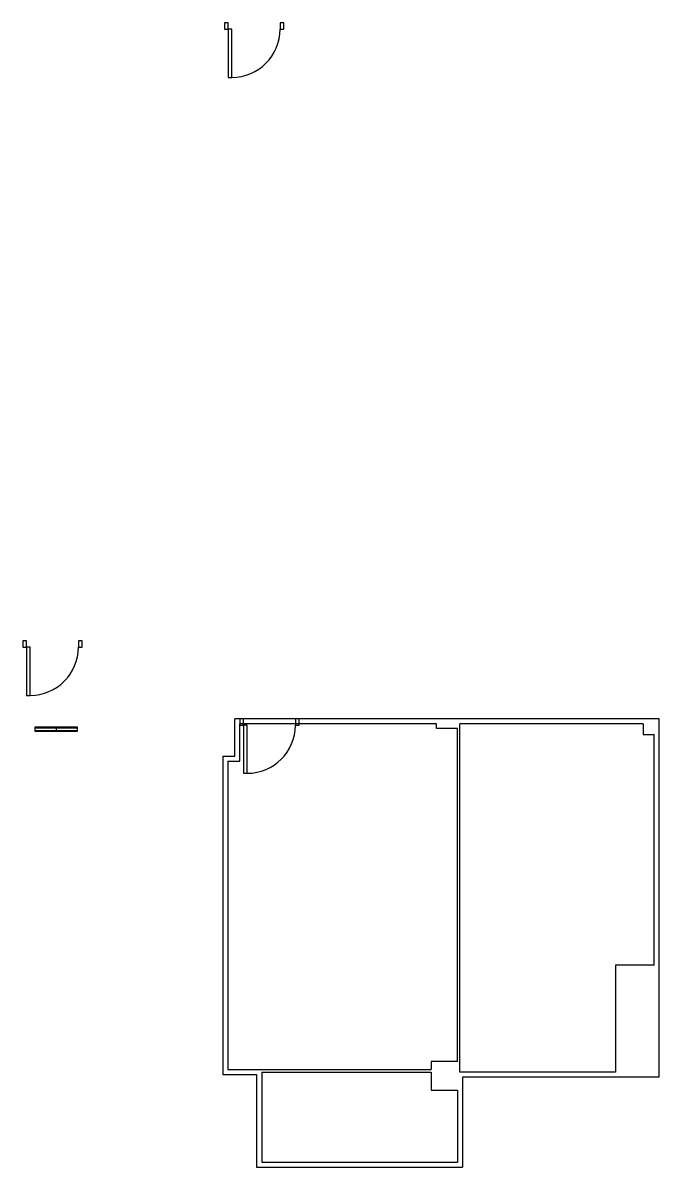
# Model space of a CAD drawing. Header units: inches. Extents: x 580 to 5588, y 973 to 9978.
import ezdxf

# ---------------------------------------------------------------- set-up
doc = ezdxf.new("R2010")
doc.units = ezdxf.units.IN
doc.header["$MEASUREMENT"] = 0
doc.layers.add('Door', color=210, linetype='Continuous')
doc.layers.add('Window', color=130, linetype='Continuous')

# ---------------------------------------------------------------- blocks, each defined once
blk = doc.blocks.new('Door1')
at = {"layer": 'Door'}
for points in [[(29.1, -50.3), (29.1, 0), (0, 0), (0, -50.3)], [(58.2, -429), (58.2, -50.3), (29.1, -50.3), (29.1, -429)], [(466, -50.3), (466, 0), (436.9, 0), (436.9, -50.3)]]:
    blk.add_lwpolyline(points, close=True, dxfattribs=at)
blk.add_arc((58.2, -50.3), 378.7, 270, 0, dxfattribs=at)
blk = doc.blocks.new('Window')
at = {"layer": 'Window'}
for p, q in [((-329.7, 0), (0, 0)), ((-329.7, -37.6), (-329.7, 0)), ((0, 0), (0, -37.6)), ((-329.7, -7), (0, -7)), ((0, -30.6), (-329.7, -30.6)), ((0, -37.6), (-329.7, -37.6)), ((-164.8, -7), (-164.8, -30.6))]:
    blk.add_line(p, q, dxfattribs=at)

msp = doc.modelspace()

# ---------------------------------------------------------------- linework, layer by layer
for p, q in [((2248.1, 4207.9), (2248.1, 4501.9)), ((2288.1, 4167.9), (2288.1, 4461.9)), ((3834.9, 4424.2), (3834.9, 4461.9)), ((4000.5, 4424.2), (3834.9, 4424.2)), ((4000.5, 1805.1), (4000.5, 4424.2)), ((4020.5, 1721.1), (4020.5, 4461.9)), ((5463.3, 4461.9), (5463.3, 4376.7)), ((5463.3, 4376.7), (5548.5, 4376.7)), ((2154.5, 4207.9), (2248.1, 4207.9)), ((2194.5, 4167.9), (2288.1, 4167.9)), ((5548.5, 2561.9), (5246.2, 2561.9)), ((5246.2, 2561.9), (5246.2, 1721.1)), ((4000.5, 1805.1), (3792.9, 1805.1)), ((3792.9, 1805.1), (3792.9, 1741.1)), ((2194.5, 1741.1), (3792.9, 1741.1)), ((2459.9, 1721.1), (3792.9, 1721.1)), ((2459.9, 1721.1), (2459.9, 1013.1)), ((3792.9, 1721.1), (3792.9, 1579.5)), ((5246.2, 1721.1), (4020.5, 1721.1)), ((2154.5, 1701.1), (2419.9, 1701.1)), ((2419.9, 1701.1), (2419.9, 973.1)), ((5587.4, 1681.1), (4040.5, 1681.1)), ((4040.5, 1681.1), (4040.5, 973.1)), ((3792.9, 1579.5), (4000.5, 1579.5)), ((4000.5, 1579.5), (4000.5, 1013.1))]:
    msp.add_line(p, q)
for points in [[(4020.5, 4501.9), (2248.1, 4501.9)], [(3834.9, 4461.9), (2288.1, 4461.9)], [(5588.3, 4501.9), (4020.5, 4501.9)], [(5463.3, 4461.9), (4020.5, 4461.9)], [(5588.5, 1681.1), (5588.5, 4501.9)], [(5548.5, 2561.9), (5548.5, 4376.7)], [(2154.5, 4207.9), (2154.5, 1701.1)], [(2194.5, 4167.9), (2194.5, 1741.1)], [(2459.9, 1013.1), (4000.5, 1013.1), (4000.5, 1013.1)], [(2419.9, 973.1), (4040.5, 973.1)]]:
    msp.add_lwpolyline(points)

# ---------------------------------------------------------------- block references
at = {"layer": 'Window'}
for name, p in [('Door1', (2167.4, 9978.5)), ('Door1', (2167.4, 9978.5)), ('Door1', (579.8, 5114.8)), ('Door1', (579.8, 5114.8)), ('Window', (1006.1, 4438)), ('Door1', (2288.3, 4501.9))]:
    msp.add_blockref(name, p, dxfattribs=at)

doc.saveas('drawing.dxf')
